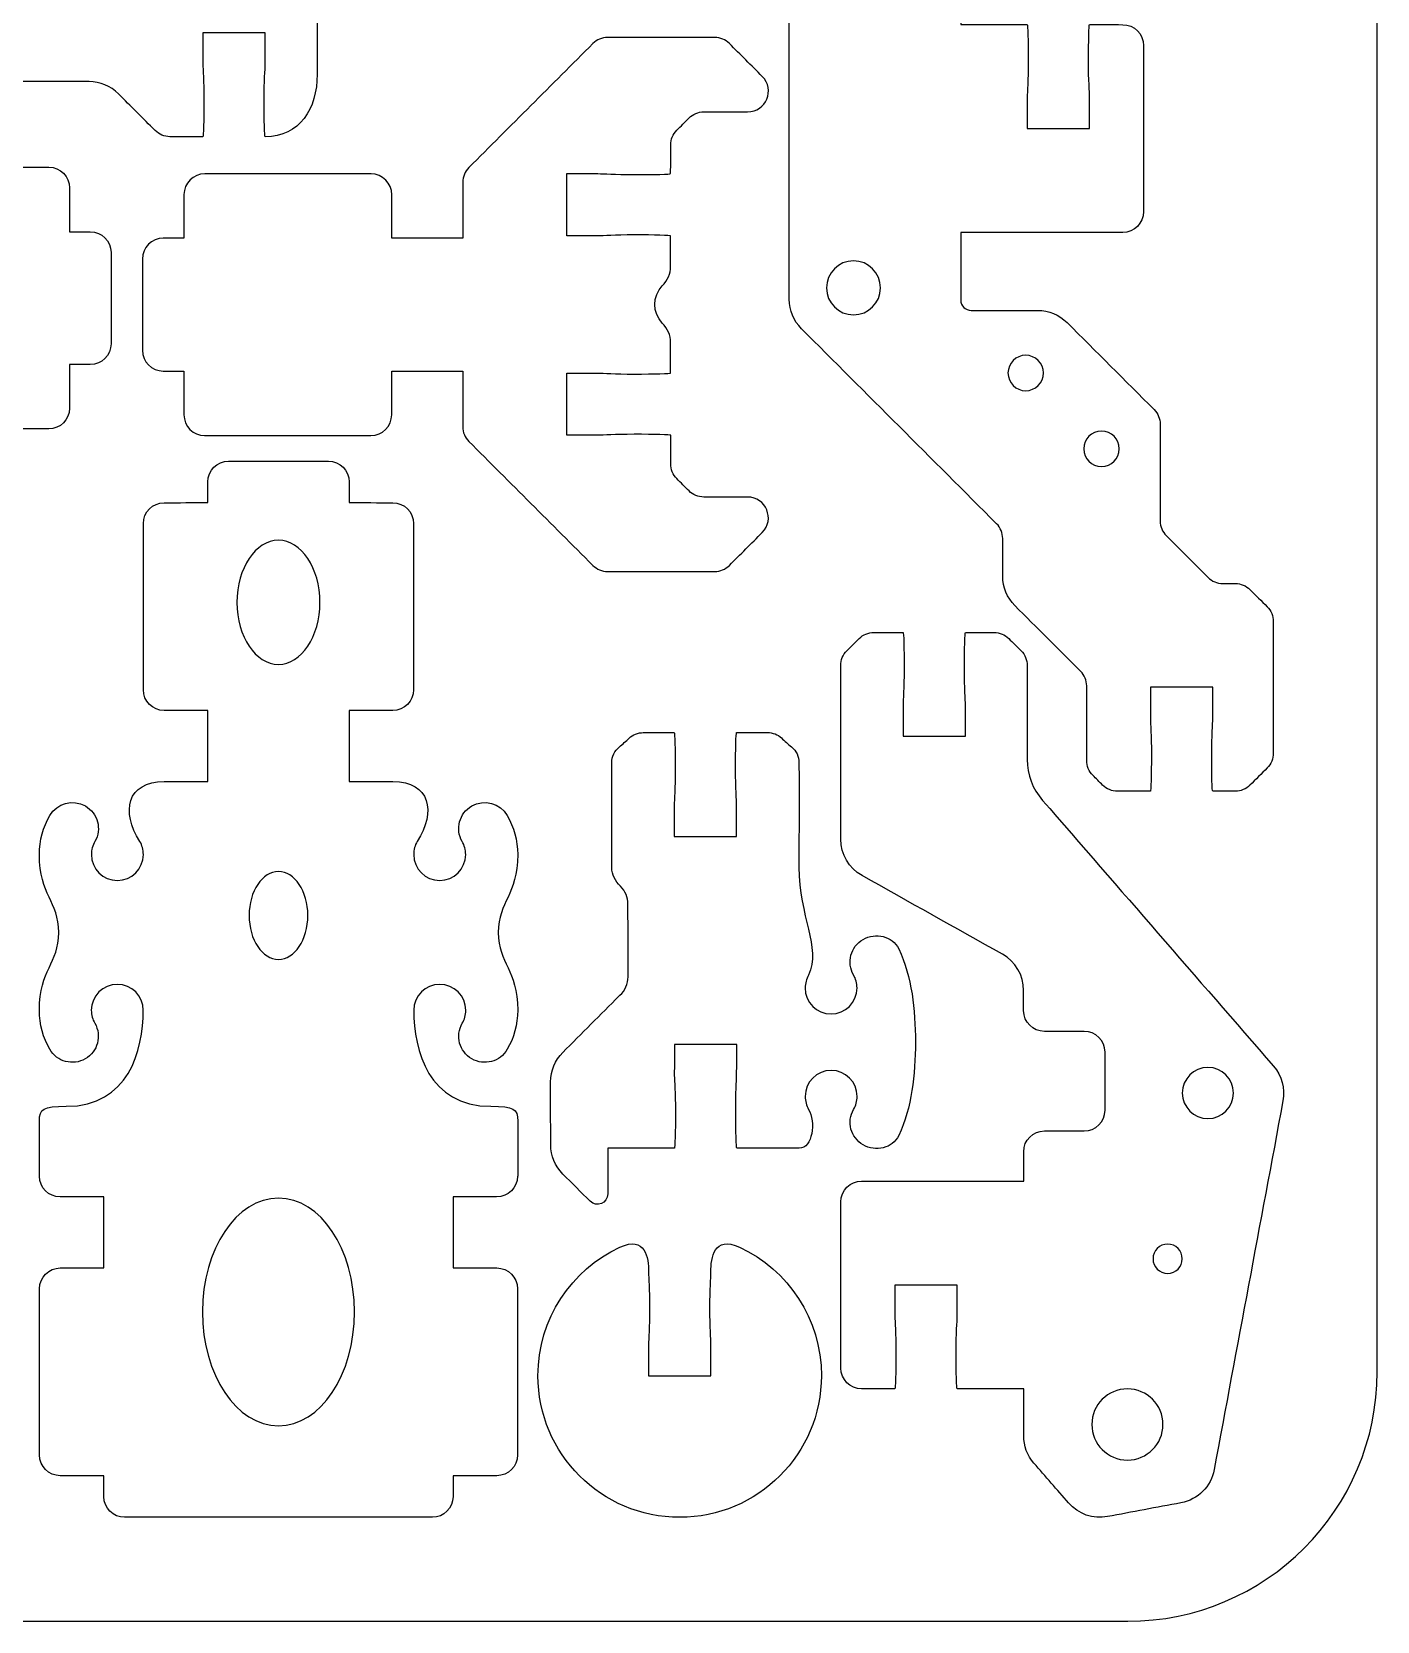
# Model space of a CAD drawing. Extents: x 0 to 410, y 0 to 455.
# Drawn here: x 70.4 to 135.1, y 230 to 306.4 of the extents above; entities that cross this region are included whole.
import ezdxf

# ---------------------------------------------------------------- set-up
doc = ezdxf.new("R2010")
doc.units = 0
doc.header["$MEASUREMENT"] = 0
doc.layers.add('DEFAULT', color=18, linetype='CONTINUOUS')

msp = doc.modelspace()

# ---------------------------------------------------------------- linework, layer by layer
at = {"layer": 'DEFAULT', "color": 1}
for points, knots in [([(135.1, 437.95), (135.1, 372.617), (135.1, 307.283), (135.1, 241.95), (135.1, 235.323), (129.728, 229.95), (123.1, 229.95), (87.767, 229.95), (52.433, 229.95), (17.1, 229.95), (10.472, 229.95), (5.1, 235.323), (5.1, 241.95), (5.1, 307.283), (5.1, 372.617), (5.1, 437.95), (5.1, 444.577), (10.472, 449.95), (17.1, 449.95), (52.433, 449.95), (87.767, 449.95), (123.1, 449.95), (129.728, 449.95), (135.1, 444.577), (135.1, 437.95)], [0, 0, 0, 0, 555.591, 555.591, 555.591, 556.591, 556.591, 556.591, 857.063, 857.063, 857.063, 858.063, 858.063, 858.063, 1413.654, 1413.654, 1413.654, 1414.654, 1414.654, 1414.654, 1715.126, 1715.126, 1715.126, 1716.126, 1716.126, 1716.126, 1716.126]), ([(78.6, 304.887), (78.6, 305.387), (78.6, 305.887), (78.6, 306.387), (79.6, 306.387), (80.599, 306.387), (81.599, 306.387), (81.599, 305.887), (81.599, 305.387), (81.599, 304.887), (81.599, 304.602), (81.549, 304.104), (81.549, 303.138), (81.549, 302.171), (81.571, 301.388), (81.599, 301.388), (83.257, 301.388), (84.1, 302.732), (84.1, 304.39), (84.1, 305.89), (84.1, 307.391), (84.1, 308.891), (84.1, 310.271), (82.982, 311.389), (81.602, 311.389), (80.569, 311.389), (79.535, 311.389), (78.501, 311.389), (78.501, 312.529), (78.501, 313.668), (78.501, 314.807), (79.2, 314.807), (79.898, 314.807), (80.597, 314.807), (81.148, 314.807), (81.599, 315.258), (81.599, 315.809), (81.599, 318.474), (81.599, 321.139), (81.599, 323.803), (81.599, 324.357), (81.151, 324.805), (80.597, 324.805), (79.898, 324.806), (79.2, 324.808), (78.501, 324.809), (78.501, 325.14), (78.501, 325.472), (78.501, 325.804), (78.501, 326.357), (78.053, 326.805), (77.5, 326.805), (72.565, 326.805), (67.631, 326.805), (62.697, 326.805), (62.146, 326.805), (61.699, 326.358), (61.699, 325.807), (61.699, 325.474), (61.699, 325.142), (61.699, 324.809), (60.998, 324.808), (60.297, 324.806), (59.596, 324.805), (59.042, 324.805), (58.598, 324.357), (58.598, 323.803), (58.598, 321.138), (58.598, 318.472), (58.598, 315.806), (58.598, 315.254), (59.045, 314.807), (59.596, 314.807), (60.297, 314.807), (60.998, 314.807), (61.699, 314.807), (61.699, 313.668), (61.699, 312.529), (61.699, 311.389), (60.666, 311.389), (59.634, 311.389), (58.601, 311.389), (57.22, 311.389), (56.1, 310.269), (56.1, 308.888), (56.1, 307.389), (56.1, 305.889), (56.1, 304.39), (56.1, 302.732), (56.943, 301.388), (58.601, 301.388), (58.626, 301.388), (58.651, 302.171), (58.651, 303.138), (58.651, 304.104), (58.601, 304.602), (58.601, 304.887), (58.601, 305.387), (58.601, 305.887), (58.601, 306.387), (59.601, 306.387), (60.6, 306.387), (61.6, 306.387), (61.6, 305.887), (61.6, 305.387), (61.6, 304.887), (61.6, 304.602), (61.55, 304.104), (61.55, 303.138), (61.55, 302.171), (61.572, 301.388), (61.6, 301.388), (62.127, 301.388), (62.655, 301.388), (63.182, 301.388), (63.447, 301.388), (63.702, 301.493), (63.89, 301.681), (64.479, 302.271), (65.068, 302.861), (65.656, 303.451), (66.031, 303.826), (66.541, 304.037), (67.071, 304.037), (69.089, 304.037), (71.107, 304.037), (73.125, 304.037), (73.656, 304.037), (74.165, 303.826), (74.54, 303.451), (75.129, 302.861), (75.718, 302.271), (76.307, 301.681), (76.494, 301.493), (76.749, 301.388), (77.014, 301.388), (77.543, 301.388), (78.072, 301.388), (78.6, 301.388), (78.625, 301.388), (78.65, 302.171), (78.65, 303.138), (78.65, 304.104), (78.6, 304.602), (78.6, 304.887)], [1, 1, 1, 1, 5.25, 5.25, 5.25, 13.75, 13.75, 13.75, 18, 18, 18, 19, 19, 19, 20, 20, 20, 21, 21, 21, 33.76, 33.76, 33.76, 34.76, 34.76, 34.76, 43.55, 43.55, 43.55, 53.24, 53.24, 53.24, 59.18, 59.18, 59.18, 60.18, 60.18, 60.18, 82.84, 82.84, 82.84, 83.84, 83.84, 83.84, 89.780008, 89.780008, 89.780008, 92.600008, 92.600008, 92.600008, 93.600008, 93.600008, 93.600008, 135.560008, 135.560008, 135.560008, 136.560008, 136.560008, 136.560008, 139.390008, 139.390008, 139.390008, 145.350017, 145.350017, 145.350017, 146.350017, 146.350017, 146.350017, 169.020017, 169.020017, 169.020017, 170.020017, 170.020017, 170.020017, 175.980017, 175.980017, 175.980017, 185.670017, 185.670017, 185.670017, 194.450017, 194.450017, 194.450017, 195.450017, 195.450017, 195.450017, 208.200017, 208.200017, 208.200017, 209.200017, 209.200017, 209.200017, 210.200017, 210.200017, 210.200017, 211.200017, 211.200017, 211.200017, 215.450017, 215.450017, 215.450017, 223.950017, 223.950017, 223.950017, 228.200017, 228.200017, 228.200017, 229.200017, 229.200017, 229.200017, 230.200017, 230.200017, 230.200017, 234.685017, 234.685017, 234.685017, 235.685017, 235.685017, 235.685017, 242.773057, 242.773057, 242.773057, 243.773057, 243.773057, 243.773057, 260.932057, 260.932057, 260.932057, 261.932057, 261.932057, 261.932057, 269.020098, 269.020098, 269.020098, 270.020098, 270.020098, 270.020098, 274.515098, 274.515098, 274.515098, 275.515098, 275.515098, 275.515098, 276.515098, 276.515098, 276.515098, 276.515098]), ([(124.187, 274.891), (125.187, 274.891), (126.186, 274.891), (127.186, 274.891), (127.186, 274.391), (127.186, 273.891), (127.186, 273.391), (127.186, 273.106), (127.137, 272.605), (127.137, 271.638), (127.137, 270.671), (127.158, 269.888), (127.186, 269.888), (127.548, 269.888), (127.91, 269.888), (128.273, 269.888), (128.537, 269.888), (128.791, 269.998), (128.978, 270.181), (129.254, 270.459), (129.531, 270.736), (129.807, 271.014), (129.994, 271.197), (130.1, 271.455), (130.1, 271.719), (130.1, 273.832), (130.1, 275.945), (130.1, 278.059), (130.1, 278.33), (129.994, 278.581), (129.807, 278.771), (129.531, 279.045), (129.254, 279.319), (128.978, 279.593), (128.791, 279.78), (128.537, 279.886), (128.273, 279.886), (128.071, 279.886), (127.87, 279.886), (127.669, 279.886), (127.401, 279.886), (127.147, 279.992), (126.96, 280.182), (126.291, 280.851), (125.622, 281.52), (124.953, 282.19), (124.766, 282.373), (124.66, 282.631), (124.66, 282.895), (124.66, 284.446), (124.66, 285.997), (124.66, 287.548), (124.66, 287.813), (124.554, 288.063), (124.367, 288.254), (122.97, 289.651), (121.573, 291.048), (120.176, 292.445), (119.802, 292.819), (119.294, 293.027), (118.762, 293.027), (117.695, 293.027), (116.629, 293.027), (115.562, 293.027), (115.287, 293.027), (115.061, 293.249), (115.061, 293.528), (115.061, 294.611), (115.061, 295.694), (115.061, 296.777), (117.66, 296.777), (120.259, 296.777), (122.857, 296.777), (123.408, 296.777), (123.859, 297.229), (123.859, 297.782), (123.859, 300.446), (123.859, 303.109), (123.859, 305.773), (123.859, 306.33), (123.411, 306.778), (122.857, 306.778), (122.325, 306.779), (121.792, 306.781), (121.259, 306.782), (121.235, 306.782), (121.21, 305.999), (121.21, 305.032), (121.21, 304.062), (121.259, 303.564), (121.259, 303.282), (121.259, 302.782), (121.259, 302.283), (121.259, 301.783), (120.26, 301.783), (119.26, 301.783), (118.261, 301.783), (118.261, 302.283), (118.261, 302.782), (118.261, 303.282), (118.261, 303.564), (118.31, 304.062), (118.31, 305.032), (118.31, 305.999), (118.289, 306.782), (118.261, 306.782), (117.194, 306.782), (116.128, 306.782), (115.061, 306.782), (115.061, 307.254), (115.061, 307.727), (115.061, 308.2), (115.061, 308.75), (114.617, 309.202), (114.063, 309.202), (113.357, 309.202), (112.652, 309.202), (111.946, 309.202), (111.946, 309.569), (111.946, 309.936), (111.946, 310.302), (111.946, 310.853), (111.502, 311.297), (110.948, 311.297), (110.464, 311.297), (109.981, 311.297), (109.498, 311.297), (109.233, 311.297), (108.976, 311.191), (108.789, 311.008), (108.325, 310.546), (107.862, 310.084), (107.399, 309.622), (107.025, 309.244), (106.813, 308.736), (106.813, 308.2), (106.813, 303.322), (106.813, 298.444), (106.813, 293.567), (106.813, 293.03), (107.025, 292.522), (107.399, 292.149), (110.529, 289.019), (113.659, 285.89), (116.79, 282.761), (116.977, 282.571), (117.082, 282.32), (117.082, 282.056), (117.082, 281.45), (117.082, 280.844), (117.082, 280.239), (117.082, 279.706), (117.294, 279.198), (117.668, 278.824), (118.723, 277.77), (119.778, 276.717), (120.832, 275.663), (121.019, 275.473), (121.125, 275.222), (121.125, 274.958), (121.125, 273.761), (121.125, 272.563), (121.125, 271.366), (121.125, 271.102), (121.231, 270.844), (121.418, 270.661), (121.576, 270.501), (121.733, 270.341), (121.891, 270.181), (122.078, 269.998), (122.335, 269.888), (122.6, 269.888), (123.129, 269.888), (123.658, 269.888), (124.187, 269.888), (124.212, 269.888), (124.237, 270.671), (124.237, 271.638), (124.237, 272.605), (124.187, 273.106), (124.187, 273.391), (124.187, 273.891), (124.187, 274.391), (124.187, 274.891)], [4.25, 4.25, 4.25, 4.25, 12.75, 12.75, 12.75, 17, 17, 17, 18, 18, 18, 19, 19, 19, 22.08, 22.08, 22.08, 23.08, 23.08, 23.08, 26.41048, 26.41048, 26.41048, 27.41048, 27.41048, 27.41048, 45.38048, 45.38048, 45.38048, 46.38048, 46.38048, 46.38048, 49.68977, 49.68977, 49.68977, 50.68977, 50.68977, 50.68977, 52.39977, 52.39977, 52.39977, 53.39977, 53.39977, 53.39977, 61.446646, 61.446646, 61.446646, 62.446646, 62.446646, 62.446646, 75.636646, 75.636646, 75.636646, 76.636646, 76.636646, 76.636646, 93.437503, 93.437503, 93.437503, 94.437503, 94.437503, 94.437503, 103.507503, 103.507503, 103.507503, 104.507503, 104.507503, 104.507503, 113.717503, 113.717503, 113.717503, 135.817503, 135.817503, 135.817503, 136.817503, 136.817503, 136.817503, 159.467503, 159.467503, 159.467503, 160.467503, 160.467503, 160.467503, 164.997514, 164.997514, 164.997514, 165.997514, 165.997514, 165.997514, 166.997514, 166.997514, 166.997514, 171.247514, 171.247514, 171.247514, 179.747514, 179.747514, 179.747514, 183.997514, 183.997514, 183.997514, 184.997514, 184.997514, 184.997514, 185.997514, 185.997514, 185.997514, 195.067514, 195.067514, 195.067514, 199.087514, 199.087514, 199.087514, 200.087514, 200.087514, 200.087514, 206.087514, 206.087514, 206.087514, 209.207514, 209.207514, 209.207514, 210.207514, 210.207514, 210.207514, 214.317514, 214.317514, 214.317514, 215.317514, 215.317514, 215.317514, 220.882449, 220.882449, 220.882449, 221.882449, 221.882449, 221.882449, 263.362449, 263.362449, 263.362449, 264.362449, 264.362449, 264.362449, 302.001743, 302.001743, 302.001743, 303.001743, 303.001743, 303.001743, 308.151743, 308.151743, 308.151743, 309.151743, 309.151743, 309.151743, 321.83017, 321.83017, 321.83017, 322.83017, 322.83017, 322.83017, 333.01017, 333.01017, 333.01017, 334.01017, 334.01017, 334.01017, 335.91941, 335.91941, 335.91941, 336.91941, 336.91941, 336.91941, 341.41941, 341.41941, 341.41941, 342.41941, 342.41941, 342.41941, 343.41941, 343.41941, 343.41941, 347.66941, 347.66941, 347.66941, 347.66941]), ([(100.705, 294.211), (100.223, 293.71), (100.223, 292.917), (100.705, 292.416), (100.95, 292.16), (101.106, 291.832), (101.106, 291.477), (101.106, 290.99), (101.106, 290.502), (101.106, 290.015), (101.106, 289.987), (100.322, 289.965), (99.356, 289.965), (98.389, 289.965), (97.892, 290.015), (97.606, 290.015), (97.106, 290.015), (96.607, 290.015), (96.107, 290.015), (96.107, 289.016), (96.107, 288.016), (96.107, 287.017), (96.607, 287.017), (97.106, 287.017), (97.606, 287.017), (97.892, 287.017), (98.389, 287.066), (99.356, 287.066), (100.322, 287.066), (101.106, 287.041), (101.109, 287.017), (101.109, 286.558), (101.109, 286.1), (101.109, 285.641), (101.109, 285.375), (101.215, 285.12), (101.402, 284.932), (101.598, 284.734), (101.795, 284.537), (101.991, 284.339), (102.178, 284.152), (102.432, 284.046), (102.7, 284.046), (103.402, 284.046), (104.104, 284.046), (104.805, 284.046), (105.696, 284.046), (106.142, 282.969), (105.512, 282.339), (104.985, 281.812), (104.459, 281.285), (103.932, 280.758), (103.744, 280.571), (103.49, 280.465), (103.224, 280.465), (101.506, 280.465), (99.788, 280.465), (98.07, 280.465), (97.805, 280.465), (97.55, 280.571), (97.363, 280.758), (95.374, 282.747), (93.386, 284.735), (91.398, 286.723), (91.21, 286.911), (91.105, 287.166), (91.105, 287.431), (91.106, 288.323), (91.107, 289.215), (91.108, 290.107), (89.968, 290.107), (88.829, 290.107), (87.689, 290.107), (87.688, 289.406), (87.687, 288.705), (87.686, 288.004), (87.686, 287.454), (87.238, 287.006), (86.688, 287.006), (84.021, 287.006), (81.354, 287.006), (78.687, 287.006), (78.136, 287.006), (77.689, 287.453), (77.689, 288.004), (77.689, 288.705), (77.689, 289.406), (77.689, 290.107), (77.357, 290.108), (77.025, 290.109), (76.694, 290.11), (76.14, 290.11), (75.692, 290.558), (75.692, 291.108), (75.692, 292.573), (75.692, 294.037), (75.692, 295.501), (75.692, 296.054), (76.14, 296.502), (76.693, 296.502), (77.025, 296.502), (77.357, 296.502), (77.689, 296.502), (77.69, 297.201), (77.691, 297.899), (77.692, 298.598), (77.692, 299.152), (78.14, 299.6), (78.694, 299.6), (81.36, 299.599), (84.025, 299.598), (86.691, 299.597), (87.241, 299.597), (87.689, 299.148), (87.689, 298.595), (87.689, 297.896), (87.689, 297.198), (87.689, 296.499), (88.829, 296.499), (89.968, 296.499), (91.108, 296.499), (91.108, 297.398), (91.108, 298.297), (91.108, 299.196), (91.108, 299.461), (91.213, 299.716), (91.401, 299.904), (93.389, 301.892), (95.378, 303.88), (97.366, 305.869), (97.554, 306.056), (97.808, 306.162), (98.073, 306.162), (99.792, 306.162), (101.51, 306.162), (103.228, 306.162), (103.493, 306.162), (103.748, 306.056), (103.935, 305.869), (104.462, 305.342), (104.989, 304.815), (105.516, 304.288), (106.146, 303.658), (105.699, 302.581), (104.809, 302.581), (104.106, 302.581), (103.403, 302.581), (102.7, 302.581), (102.432, 302.581), (102.178, 302.475), (101.991, 302.288), (101.795, 302.091), (101.598, 301.893), (101.402, 301.695), (101.215, 301.508), (101.109, 301.254), (101.109, 300.986), (101.109, 300.528), (101.109, 300.069), (101.106, 299.61), (101.106, 299.582), (100.322, 299.561), (99.356, 299.561), (98.389, 299.561), (97.892, 299.61), (97.606, 299.61), (97.106, 299.61), (96.607, 299.61), (96.107, 299.61), (96.107, 298.611), (96.107, 297.611), (96.107, 296.612), (96.607, 296.612), (97.106, 296.612), (97.606, 296.612), (97.892, 296.612), (98.389, 296.661), (99.356, 296.661), (100.322, 296.661), (101.106, 296.637), (101.106, 296.612), (101.106, 296.124), (101.106, 295.637), (101.106, 295.15), (101.106, 294.795), (100.95, 294.467), (100.705, 294.211)], [1, 1, 1, 1, 2, 2, 2, 3, 3, 3, 7.144, 7.144, 7.144, 8.144, 8.144, 8.144, 9.144, 9.144, 9.144, 13.394, 13.394, 13.394, 21.894, 21.894, 21.894, 26.144, 26.144, 26.144, 27.144, 27.144, 27.144, 28.154, 28.154, 28.154, 32.052, 32.052, 32.052, 33.052, 33.052, 33.052, 35.420818, 35.420818, 35.420818, 36.420818, 36.420818, 36.420818, 42.387818, 42.387818, 42.387818, 43.387818, 43.387818, 43.387818, 49.723495, 49.723495, 49.723495, 50.723495, 50.723495, 50.723495, 65.335495, 65.335495, 65.335495, 66.335495, 66.335495, 66.335495, 90.247018, 90.247018, 90.247018, 91.247018, 91.247018, 91.247018, 98.831022, 98.831022, 98.831022, 108.521022, 108.521022, 108.521022, 114.481031, 114.481031, 114.481031, 115.481031, 115.481031, 115.481031, 138.160031, 138.160031, 138.160031, 139.160031, 139.160031, 139.160031, 145.119031, 145.119031, 145.119031, 147.939048, 147.939048, 147.939048, 148.939048, 148.939048, 148.939048, 161.390048, 161.390048, 161.390048, 162.390048, 162.390048, 162.390048, 165.211048, 165.211048, 165.211048, 171.151057, 171.151057, 171.151057, 172.151057, 172.151057, 172.151057, 194.820059, 194.820059, 194.820059, 195.820059, 195.820059, 195.820059, 201.760059, 201.760059, 201.760059, 211.450059, 211.450059, 211.450059, 219.095059, 219.095059, 219.095059, 220.095059, 220.095059, 220.095059, 244.007996, 244.007996, 244.007996, 245.007996, 245.007996, 245.007996, 259.618996, 259.618996, 259.618996, 260.618996, 260.618996, 260.618996, 266.954672, 266.954672, 266.954672, 267.954672, 267.954672, 267.954672, 273.931672, 273.931672, 273.931672, 274.931672, 274.931672, 274.931672, 277.3012, 277.3012, 277.3012, 278.3012, 278.3012, 278.3012, 282.2112, 282.2112, 282.2112, 283.2112, 283.2112, 283.2112, 284.2112, 284.2112, 284.2112, 288.4612, 288.4612, 288.4612, 296.9612, 296.9612, 296.9612, 301.2112, 301.2112, 301.2112, 302.2112, 302.2112, 302.2112, 303.2112, 303.2112, 303.2112, 307.3552, 307.3552, 307.3552, 308.3552, 308.3552, 308.3552, 308.3552]), ([(73.183, 296.813), (72.852, 296.814), (72.52, 296.816), (72.189, 296.817), (72.189, 297.518), (72.189, 298.218), (72.189, 298.919), (72.189, 299.471), (71.742, 299.918), (71.19, 299.918), (68.523, 299.918), (65.856, 299.918), (63.189, 299.918), (62.639, 299.918), (62.191, 299.47), (62.191, 298.919), (62.19, 298.218), (62.188, 297.518), (62.187, 296.817), (59.311, 296.817), (56.435, 296.817), (53.558, 296.817), (53.558, 297.376), (53.558, 297.935), (53.558, 298.494), (53.558, 299.047), (53.111, 299.494), (52.558, 299.494), (52.293, 299.494), (52.027, 299.494), (51.762, 299.494), (51.496, 299.494), (51.242, 299.389), (51.054, 299.201), (50.524, 298.673), (49.995, 298.146), (49.466, 297.618), (49.078, 297.229), (48.443, 297.229), (48.055, 297.618), (46.208, 299.465), (44.361, 301.312), (42.514, 303.159), (41.763, 303.909), (40.745, 304.331), (39.684, 304.331), (38.307, 304.331), (36.93, 304.331), (35.553, 304.331), (34.664, 304.331), (34.216, 303.255), (34.843, 302.623), (35.055, 302.412), (35.267, 302.2), (35.478, 301.988), (35.662, 301.801), (35.768, 301.551), (35.768, 301.286), (35.768, 300.827), (35.768, 300.367), (35.768, 299.907), (35.838, 299.882), (36.593, 299.861), (37.514, 299.861), (38.481, 299.861), (38.978, 299.911), (39.264, 299.911), (39.764, 299.909), (40.263, 299.908), (40.763, 299.907), (40.763, 298.908), (40.763, 297.908), (40.763, 296.908), (40.263, 296.908), (39.764, 296.908), (39.264, 296.908), (38.978, 296.908), (38.481, 296.958), (37.514, 296.958), (36.547, 296.961), (35.764, 296.94), (35.768, 296.908), (35.768, 296.422), (35.768, 295.935), (35.768, 295.448), (35.768, 295.095), (35.923, 294.764), (36.17, 294.51), (36.65, 294.009), (36.65, 293.215), (36.17, 292.714), (35.923, 292.46), (35.768, 292.128), (35.768, 291.776), (35.768, 291.288), (35.768, 290.799), (35.768, 290.311), (35.838, 290.287), (36.593, 290.266), (37.514, 290.266), (38.481, 290.262), (38.978, 290.311), (39.264, 290.311), (39.764, 290.311), (40.263, 290.311), (40.763, 290.311), (40.763, 289.312), (40.763, 288.312), (40.763, 287.313), (40.263, 287.313), (39.764, 287.313), (39.264, 287.313), (38.978, 287.313), (38.481, 287.362), (37.514, 287.362), (36.547, 287.362), (35.764, 287.341), (35.764, 287.313), (35.764, 286.854), (35.764, 286.396), (35.764, 285.937), (35.764, 285.672), (35.658, 285.422), (35.475, 285.235), (35.264, 285.025), (35.054, 284.814), (34.843, 284.604), (34.216, 283.972), (34.66, 282.896), (35.553, 282.896), (36.93, 282.896), (38.307, 282.896), (39.684, 282.896), (40.742, 282.896), (41.758, 283.316), (42.509, 284.067), (44.357, 285.914), (46.204, 287.76), (48.051, 289.606), (48.44, 289.994), (49.075, 289.994), (49.463, 289.606), (49.992, 289.077), (50.522, 288.549), (51.052, 288.02), (51.239, 287.834), (51.492, 287.729), (51.756, 287.729), (52.023, 287.729), (52.291, 287.729), (52.558, 287.729), (53.111, 287.729), (53.558, 288.177), (53.558, 288.729), (53.558, 289.288), (53.558, 289.848), (53.558, 290.407), (55.295, 290.407), (57.032, 290.407), (58.769, 290.407), (58.769, 290.413), (58.769, 290.418), (58.769, 290.424), (59.908, 290.424), (61.048, 290.424), (62.187, 290.424), (62.187, 289.726), (62.187, 289.027), (62.187, 288.329), (62.187, 287.775), (62.635, 287.327), (63.186, 287.327), (65.851, 287.326), (68.517, 287.325), (71.183, 287.323), (71.737, 287.323), (72.185, 287.771), (72.185, 288.325), (72.186, 289.024), (72.187, 289.722), (72.189, 290.421), (72.52, 290.421), (72.852, 290.421), (73.183, 290.421), (73.734, 290.421), (74.185, 290.872), (74.185, 291.423), (74.185, 292.887), (74.185, 294.351), (74.185, 295.815), (74.185, 296.365), (73.737, 296.813), (73.183, 296.813)], [0, 0, 0, 0, 2.820018, 2.820018, 2.820018, 8.780018, 8.780018, 8.780018, 9.780018, 9.780018, 9.780018, 32.460018, 32.460018, 32.460018, 33.460018, 33.460018, 33.460018, 39.420026, 39.420026, 39.420026, 63.880026, 63.880026, 63.880026, 68.635026, 68.635026, 68.635026, 69.635026, 69.635026, 69.635026, 71.893026, 71.893026, 71.893026, 72.893026, 72.893026, 72.893026, 79.24992, 79.24992, 79.24992, 80.24992, 80.24992, 80.24992, 102.462972, 102.462972, 102.462972, 103.462972, 103.462972, 103.462972, 115.172972, 115.172972, 115.172972, 116.172972, 116.172972, 116.172972, 118.718557, 118.718557, 118.718557, 119.718557, 119.718557, 119.718557, 123.628557, 123.628557, 123.628557, 124.628557, 124.628557, 124.628557, 125.628557, 125.628557, 125.628557, 129.878569, 129.878569, 129.878569, 138.378569, 138.378569, 138.378569, 142.628569, 142.628569, 142.628569, 143.628569, 143.628569, 143.628569, 144.642711, 144.642711, 144.642711, 148.782711, 148.782711, 148.782711, 149.782711, 149.782711, 149.782711, 150.782711, 150.782711, 150.782711, 151.782711, 151.782711, 151.782711, 155.932711, 155.932711, 155.932711, 156.932711, 156.932711, 156.932711, 157.932711, 157.932711, 157.932711, 162.182711, 162.182711, 162.182711, 170.682711, 170.682711, 170.682711, 174.932711, 174.932711, 174.932711, 175.932711, 175.932711, 175.932711, 176.932711, 176.932711, 176.932711, 180.832711, 180.832711, 180.832711, 181.832711, 181.832711, 181.832711, 184.364153, 184.364153, 184.364153, 185.364153, 185.364153, 185.364153, 197.074153, 197.074153, 197.074153, 198.074153, 198.074153, 198.074153, 220.284378, 220.284378, 220.284378, 221.284378, 221.284378, 221.284378, 227.648343, 227.648343, 227.648343, 228.648343, 228.648343, 228.648343, 230.923343, 230.923343, 230.923343, 231.923343, 231.923343, 231.923343, 236.678343, 236.678343, 236.678343, 251.448343, 251.448343, 251.448343, 251.498343, 251.498343, 251.498343, 261.188343, 261.188343, 261.188343, 267.128343, 267.128343, 267.128343, 268.128343, 268.128343, 268.128343, 290.798345, 290.798345, 290.798345, 291.798345, 291.798345, 291.798345, 297.738354, 297.738354, 297.738354, 300.558354, 300.558354, 300.558354, 301.558354, 301.558354, 301.558354, 314.008354, 314.008354, 314.008354, 315.008354, 315.008354, 315.008354, 315.008354]), ([(109.903, 292.815), (109.187, 292.815), (108.605, 293.394), (108.605, 294.11), (108.605, 294.83), (109.187, 295.412), (109.903, 295.412), (110.623, 295.412), (111.205, 294.83), (111.205, 294.11), (111.205, 293.394), (110.623, 292.815), (109.903, 292.815)], [1, 1, 1, 1, 2, 2, 2, 3, 3, 3, 4, 4, 4, 5, 5, 5, 5]), ([(118.19, 289.164), (117.717, 289.164), (117.336, 289.545), (117.336, 290.018), (117.336, 290.487), (117.717, 290.868), (118.19, 290.868), (118.659, 290.868), (119.04, 290.487), (119.04, 290.018), (119.04, 289.545), (118.659, 289.164), (118.19, 289.164)], [1, 1, 1, 1, 2, 2, 2, 3, 3, 3, 4, 4, 4, 5, 5, 5, 5]), ([(121.838, 285.516), (121.365, 285.516), (120.984, 285.897), (120.984, 286.37), (120.984, 286.839), (121.365, 287.22), (121.838, 287.22), (122.307, 287.22), (122.688, 286.839), (122.688, 286.37), (122.688, 285.897), (122.307, 285.516), (121.838, 285.516)], [1, 1, 1, 1, 2, 2, 2, 3, 3, 3, 4, 4, 4, 5, 5, 5, 5]), ([(78.839, 284.773), (78.839, 284.441), (78.839, 284.11), (78.839, 283.778), (78.138, 283.777), (77.437, 283.776), (76.736, 283.774), (76.183, 283.774), (75.738, 283.326), (75.738, 282.772), (75.738, 280.107), (75.738, 277.441), (75.738, 274.775), (75.738, 274.225), (76.186, 273.777), (76.736, 273.777), (77.437, 273.777), (78.138, 273.777), (78.839, 273.777), (78.839, 272.637), (78.839, 271.498), (78.839, 270.358), (78.139, 270.358), (77.44, 270.358), (76.74, 270.358), (74.951, 270.358), (74.648, 268.901), (75.569, 267.469), (75.682, 267.289), (75.738, 267.074), (75.738, 266.845), (75.738, 266.157), (75.177, 265.596), (74.486, 265.596), (73.798, 265.596), (73.237, 266.157), (73.237, 266.845), (73.237, 267.074), (73.297, 267.286), (73.406, 267.469), (73.752, 268.065), (73.544, 268.834), (72.948, 269.18), (72.348, 269.522), (71.586, 269.318), (71.24, 268.721), (70.919, 268.171), (70.736, 267.529), (70.736, 266.845), (70.736, 264.862), (71.667, 264.615), (71.667, 263.095), (71.667, 261.578), (70.736, 261.331), (70.736, 259.348), (70.736, 258.664), (70.919, 258.022), (71.237, 257.471), (71.582, 256.872), (72.348, 256.667), (72.944, 257.013), (73.544, 257.358), (73.748, 258.124), (73.403, 258.724), (73.293, 258.907), (73.233, 259.119), (73.233, 259.348), (73.233, 260.036), (73.794, 260.597), (74.486, 260.597), (75.174, 260.597), (75.734, 260.036), (75.734, 259.348), (75.734, 257.411), (75.018, 254.727), (72.027, 254.727), (70.916, 254.727), (70.736, 254.61), (70.736, 254.021), (70.736, 253.136), (70.736, 252.25), (70.736, 251.365), (70.736, 250.814), (71.184, 250.366), (71.734, 250.366), (72.435, 250.366), (73.136, 250.366), (73.837, 250.366), (73.837, 249.227), (73.837, 248.087), (73.837, 246.948), (73.138, 246.948), (72.44, 246.948), (71.741, 246.948), (71.191, 246.948), (70.739, 246.496), (70.739, 245.946), (70.739, 243.281), (70.739, 240.617), (70.739, 237.952), (70.739, 237.398), (71.187, 236.95), (71.741, 236.95), (72.44, 236.949), (73.138, 236.948), (73.837, 236.947), (73.837, 236.615), (73.837, 236.283), (73.837, 235.952), (73.837, 235.398), (74.285, 234.95), (74.838, 234.95), (79.773, 234.95), (84.707, 234.95), (89.641, 234.95), (90.191, 234.95), (90.639, 235.398), (90.639, 235.952), (90.639, 236.283), (90.639, 236.615), (90.639, 236.947), (91.34, 236.948), (92.041, 236.949), (92.742, 236.95), (93.296, 236.95), (93.74, 237.398), (93.74, 237.952), (93.74, 240.618), (93.74, 243.284), (93.74, 245.95), (93.74, 246.5), (93.292, 246.948), (92.742, 246.948), (92.041, 246.948), (91.34, 246.948), (90.639, 246.948), (90.639, 248.087), (90.639, 249.227), (90.639, 250.366), (91.338, 250.366), (92.036, 250.366), (92.735, 250.366), (93.289, 250.366), (93.737, 250.811), (93.737, 251.365), (93.74, 251.365), (93.744, 251.365), (93.747, 251.365), (93.747, 252.25), (93.747, 253.136), (93.747, 254.021), (93.747, 254.61), (93.564, 254.727), (92.453, 254.727), (89.461, 254.727), (88.748, 257.411), (88.748, 259.348), (88.748, 260.036), (89.309, 260.597), (89.997, 260.597), (90.689, 260.597), (91.25, 260.036), (91.25, 259.348), (91.25, 259.119), (91.19, 258.907), (91.08, 258.724), (90.735, 258.124), (90.939, 257.358), (91.539, 257.013), (92.135, 256.667), (92.901, 256.872), (93.246, 257.471), (93.564, 258.022), (93.747, 258.664), (93.747, 259.348), (93.747, 261.331), (92.816, 261.578), (92.816, 263.095), (92.816, 264.615), (93.747, 264.862), (93.747, 266.845), (93.747, 267.529), (93.564, 268.171), (93.243, 268.721), (92.897, 269.318), (92.135, 269.522), (91.535, 269.18), (90.939, 268.834), (90.731, 268.065), (91.077, 267.469), (91.186, 267.286), (91.246, 267.074), (91.246, 266.845), (91.246, 266.157), (90.685, 265.596), (89.997, 265.596), (89.306, 265.596), (88.745, 266.157), (88.745, 266.845), (88.745, 267.074), (88.798, 267.289), (88.914, 267.469), (89.831, 268.901), (89.528, 270.358), (87.743, 270.358), (87.042, 270.358), (86.341, 270.358), (85.64, 270.358), (85.64, 271.498), (85.64, 272.637), (85.64, 273.777), (86.339, 273.777), (87.037, 273.777), (87.736, 273.777), (88.29, 273.777), (88.738, 274.225), (88.738, 274.775), (88.738, 277.441), (88.738, 280.107), (88.738, 282.772), (88.738, 283.326), (88.29, 283.774), (87.736, 283.774), (87.037, 283.776), (86.339, 283.777), (85.64, 283.778), (85.64, 284.11), (85.64, 284.441), (85.64, 284.773), (85.64, 285.327), (85.192, 285.775), (84.639, 285.775), (83.038, 285.775), (81.438, 285.775), (79.837, 285.775), (79.287, 285.775), (78.839, 285.327), (78.839, 284.773)], [1, 1, 1, 1, 3.82, 3.82, 3.82, 9.780008, 9.780008, 9.780008, 10.780008, 10.780008, 10.780008, 33.450008, 33.450008, 33.450008, 34.450008, 34.450008, 34.450008, 40.410008, 40.410008, 40.410008, 50.100008, 50.100008, 50.100008, 56.050008, 56.050008, 56.050008, 57.050008, 57.050008, 57.050008, 58.050008, 58.050008, 58.050008, 59.050008, 59.050008, 59.050008, 60.050008, 60.050008, 60.050008, 61.050008, 61.050008, 61.050008, 62.050008, 62.050008, 62.050008, 63.050008, 63.050008, 63.050008, 64.050008, 64.050008, 64.050008, 65.050008, 65.050008, 65.050008, 66.050008, 66.050008, 66.050008, 67.050008, 67.050008, 67.050008, 68.050008, 68.050008, 68.050008, 69.050008, 69.050008, 69.050008, 70.050008, 70.050008, 70.050008, 71.050008, 71.050008, 71.050008, 72.050008, 72.050008, 72.050008, 73.050008, 73.050008, 73.050008, 74.050008, 74.050008, 74.050008, 81.580008, 81.580008, 81.580008, 82.580008, 82.580008, 82.580008, 88.540008, 88.540008, 88.540008, 98.230008, 98.230008, 98.230008, 104.170008, 104.170008, 104.170008, 105.170008, 105.170008, 105.170008, 127.830008, 127.830008, 127.830008, 128.830008, 128.830008, 128.830008, 134.770017, 134.770017, 134.770017, 137.590017, 137.590017, 137.590017, 138.590017, 138.590017, 138.590017, 180.550017, 180.550017, 180.550017, 181.550017, 181.550017, 181.550017, 184.370017, 184.370017, 184.370017, 190.330025, 190.330025, 190.330025, 191.330025, 191.330025, 191.330025, 214.000025, 214.000025, 214.000025, 215.000025, 215.000025, 215.000025, 220.960025, 220.960025, 220.960025, 230.650025, 230.650025, 230.650025, 236.590025, 236.590025, 236.590025, 237.590025, 237.590025, 237.590025, 237.620025, 237.620025, 237.620025, 245.150025, 245.150025, 245.150025, 246.150025, 246.150025, 246.150025, 247.150025, 247.150025, 247.150025, 248.150025, 248.150025, 248.150025, 249.150025, 249.150025, 249.150025, 250.150025, 250.150025, 250.150025, 251.150025, 251.150025, 251.150025, 252.150025, 252.150025, 252.150025, 253.150025, 253.150025, 253.150025, 254.150025, 254.150025, 254.150025, 255.150025, 255.150025, 255.150025, 256.150025, 256.150025, 256.150025, 257.150025, 257.150025, 257.150025, 258.150025, 258.150025, 258.150025, 259.150025, 259.150025, 259.150025, 260.150025, 260.150025, 260.150025, 261.150025, 261.150025, 261.150025, 262.150025, 262.150025, 262.150025, 263.150025, 263.150025, 263.150025, 269.110025, 269.110025, 269.110025, 278.800025, 278.800025, 278.800025, 284.740025, 284.740025, 284.740025, 285.740025, 285.740025, 285.740025, 308.410025, 308.410025, 308.410025, 309.410025, 309.410025, 309.410025, 315.350034, 315.350034, 315.350034, 318.170034, 318.170034, 318.170034, 319.170034, 319.170034, 319.170034, 332.780034, 332.780034, 332.780034, 333.780034, 333.780034, 333.780034, 333.780034]), ([(84.233, 278.977), (84.233, 277.329), (83.34, 275.992), (82.236, 275.992), (81.136, 275.992), (80.239, 277.329), (80.239, 278.977), (80.239, 280.628), (81.136, 281.965), (82.236, 281.965), (83.34, 281.965), (84.233, 280.628), (84.233, 278.977)], [1, 1, 1, 1, 2, 2, 2, 3, 3, 3, 4, 4, 4, 5, 5, 5, 5]), ([(115.29, 272.532), (114.291, 272.532), (113.291, 272.532), (112.292, 272.532), (112.292, 273.032), (112.292, 273.532), (112.292, 274.031), (112.292, 274.317), (112.341, 274.815), (112.341, 275.781), (112.341, 276.748), (112.316, 277.531), (112.292, 277.531), (111.821, 277.531), (111.351, 277.531), (110.881, 277.531), (110.616, 277.531), (110.363, 277.426), (110.176, 277.239), (109.979, 277.042), (109.783, 276.846), (109.586, 276.649), (109.395, 276.462), (109.29, 276.208), (109.29, 275.94), (109.29, 273.152), (109.29, 270.365), (109.29, 267.577), (109.29, 266.854), (109.681, 266.187), (110.313, 265.835), (112.563, 264.573), (114.814, 263.311), (117.065, 262.049), (117.696, 261.697), (118.088, 261.03), (118.088, 260.307), (118.088, 259.982), (118.088, 259.657), (118.088, 259.333), (118.088, 258.783), (118.536, 258.335), (119.09, 258.335), (119.727, 258.335), (120.364, 258.335), (121.002, 258.335), (121.556, 258.335), (122.004, 257.887), (122.004, 257.336), (122.004, 256.404), (122.004, 255.471), (122.004, 254.539), (122.004, 253.988), (121.556, 253.54), (121.002, 253.54), (120.364, 253.54), (119.727, 253.54), (119.09, 253.54), (118.538, 253.54), (118.091, 253.093), (118.091, 252.542), (118.091, 252.072), (118.091, 251.601), (118.091, 251.131), (115.493, 251.131), (112.894, 251.131), (110.295, 251.131), (109.744, 251.131), (109.293, 250.68), (109.293, 250.129), (109.293, 247.464), (109.293, 244.8), (109.293, 242.135), (109.293, 241.581), (109.741, 241.133), (110.295, 241.133), (110.828, 241.132), (111.36, 241.131), (111.893, 241.13), (111.918, 241.13), (111.942, 241.913), (111.942, 242.879), (111.942, 243.846), (111.893, 244.343), (111.893, 244.629), (111.893, 245.129), (111.893, 245.629), (111.893, 246.128), (112.893, 246.128), (113.892, 246.128), (114.892, 246.128), (114.892, 245.629), (114.892, 245.129), (114.892, 244.629), (114.892, 244.343), (114.842, 243.846), (114.842, 242.879), (114.842, 241.913), (114.863, 241.13), (114.892, 241.13), (115.958, 241.13), (117.025, 241.13), (118.091, 241.13), (118.091, 240.377), (118.091, 239.624), (118.091, 238.872), (118.091, 238.389), (118.268, 237.923), (118.582, 237.559), (119.138, 236.92), (119.694, 236.28), (120.25, 235.64), (120.716, 235.101), (121.432, 234.854), (122.131, 234.984), (123.307, 235.205), (124.483, 235.426), (125.658, 235.647), (126.47, 235.803), (127.105, 236.434), (127.253, 237.246), (128.357, 243.159), (129.461, 249.073), (130.566, 254.987), (130.679, 255.586), (130.509, 256.204), (130.111, 256.666), (126.406, 260.927), (122.701, 265.189), (118.997, 269.451), (118.522, 269.997), (118.261, 270.696), (118.261, 271.419), (118.261, 272.926), (118.261, 274.433), (118.261, 275.94), (118.261, 276.208), (118.155, 276.462), (117.968, 276.649), (117.77, 276.845), (117.573, 277.042), (117.375, 277.238), (117.187, 277.426), (116.931, 277.531), (116.665, 277.531), (116.207, 277.531), (115.749, 277.531), (115.29, 277.531), (115.262, 277.531), (115.241, 276.748), (115.241, 275.781), (115.241, 274.815), (115.29, 274.317), (115.29, 274.031), (115.29, 273.532), (115.29, 273.032), (115.29, 272.532)], [4.25, 4.25, 4.25, 4.25, 12.75, 12.75, 12.75, 17, 17, 17, 18, 18, 18, 19, 19, 19, 23, 23, 23, 24, 24, 24, 26.364565, 26.364565, 26.364565, 27.364565, 27.364565, 27.364565, 51.069565, 51.069565, 51.069565, 52.069565, 52.069565, 52.069565, 74.012047, 74.012047, 74.012047, 75.012047, 75.012047, 75.012047, 77.772047, 77.772047, 77.772047, 78.772047, 78.772047, 78.772047, 84.192047, 84.192047, 84.192047, 85.192047, 85.192047, 85.192047, 93.122047, 93.122047, 93.122047, 94.122047, 94.122047, 94.122047, 99.542047, 99.542047, 99.542047, 100.542047, 100.542047, 100.542047, 104.542047, 104.542047, 104.542047, 126.642047, 126.642047, 126.642047, 127.642047, 127.642047, 127.642047, 150.302047, 150.302047, 150.302047, 151.302047, 151.302047, 151.302047, 155.832058, 155.832058, 155.832058, 156.832058, 156.832058, 156.832058, 157.832058, 157.832058, 157.832058, 162.082058, 162.082058, 162.082058, 170.582058, 170.582058, 170.582058, 174.832058, 174.832058, 174.832058, 175.832058, 175.832058, 175.832058, 176.832058, 176.832058, 176.832058, 185.902058, 185.902058, 185.902058, 192.302058, 192.302058, 192.302058, 193.302058, 193.302058, 193.302058, 200.510837, 200.510837, 200.510837, 201.510837, 201.510837, 201.510837, 211.686023, 211.686023, 211.686023, 212.686023, 212.686023, 212.686023, 263.845149, 263.845149, 263.845149, 264.845149, 264.845149, 264.845149, 312.864308, 312.864308, 312.864308, 313.864308, 313.864308, 313.864308, 326.679308, 326.679308, 326.679308, 327.679308, 327.679308, 327.679308, 330.048126, 330.048126, 330.048126, 331.048126, 331.048126, 331.048126, 334.946126, 334.946126, 334.946126, 335.946126, 335.946126, 335.946126, 336.946126, 336.946126, 336.946126, 341.196126, 341.196126, 341.196126, 341.196126]), ([(98.083, 250.514), (98.083, 251.245), (98.083, 251.977), (98.083, 252.708), (99.151, 252.708), (100.219, 252.708), (101.287, 252.708), (101.315, 252.736), (101.336, 253.512), (101.336, 254.458), (101.336, 255.424), (101.287, 255.922), (101.283, 256.208), (101.284, 256.707), (101.285, 257.207), (101.287, 257.707), (102.286, 257.707), (103.286, 257.707), (104.285, 257.707), (104.284, 257.207), (104.283, 256.707), (104.282, 256.208), (104.282, 255.925), (104.232, 255.424), (104.236, 254.461), (104.236, 253.509), (104.261, 252.733), (104.285, 252.708), (105.285, 252.708), (106.284, 252.708), (107.284, 252.708), (107.947, 252.708), (108.091, 253.981), (107.746, 254.578), (107.64, 254.761), (107.577, 254.976), (107.577, 255.202), (107.577, 255.894), (108.138, 256.454), (108.826, 256.454), (109.517, 256.454), (110.078, 255.894), (110.078, 255.202), (110.078, 254.976), (110.017, 254.765), (109.909, 254.581), (109.559, 253.987), (109.768, 253.22), (110.367, 252.874), (110.964, 252.529), (111.784, 252.7), (112.078, 253.325), (112.713, 254.675), (112.882, 256.236), (112.882, 257.816), (112.882, 259.393), (112.715, 260.953), (112.078, 262.3), (111.783, 262.925), (110.963, 263.102), (110.364, 262.755), (109.767, 262.41), (109.559, 261.647), (109.905, 261.048), (110.011, 260.864), (110.074, 260.649), (110.074, 260.423), (110.074, 259.732), (109.513, 259.171), (108.826, 259.171), (108.134, 259.171), (107.573, 259.732), (107.573, 260.423), (107.573, 260.649), (107.655, 260.85), (107.742, 261.044), (108.347, 262.386), (107.28, 263.859), (107.28, 266.233), (107.28, 267.49), (107.288, 270.004), (107.28, 271.261), (107.279, 271.557), (107.15, 271.839), (106.921, 272.026), (106.755, 272.16), (106.592, 272.301), (106.437, 272.453), (106.261, 272.622), (106.014, 272.71), (105.76, 272.714), (105.266, 272.713), (104.772, 272.712), (104.278, 272.71), (104.25, 272.682), (104.229, 271.91), (104.229, 270.961), (104.229, 269.998), (104.282, 269.497), (104.278, 269.207), (104.279, 268.708), (104.281, 268.208), (104.282, 267.708), (103.282, 267.708), (102.283, 267.708), (101.283, 267.708), (101.282, 268.208), (101.281, 268.708), (101.28, 269.207), (101.283, 269.493), (101.329, 269.998), (101.329, 270.964), (101.329, 271.913), (101.304, 272.686), (101.28, 272.71), (100.783, 272.71), (100.287, 272.71), (99.791, 272.71), (99.537, 272.71), (99.29, 272.615), (99.106, 272.439), (98.958, 272.294), (98.8, 272.157), (98.641, 272.026), (98.408, 271.839), (98.274, 271.557), (98.277, 271.261), (98.277, 269.581), (98.277, 267.902), (98.277, 266.223), (98.277, 265.874), (98.447, 265.563), (98.694, 265.32), (98.923, 265.094), (99.054, 264.787), (99.054, 264.459), (99.055, 263.294), (99.056, 262.128), (99.057, 260.963), (99.057, 260.624), (98.912, 260.3), (98.669, 260.07), (98.657, 260.059), (98.646, 260.047), (98.63, 260.039), (97.726, 259.133), (96.822, 258.228), (95.917, 257.322), (95.543, 256.948), (95.332, 256.437), (95.332, 255.908), (95.333, 254.899), (95.334, 253.89), (95.335, 252.881), (95.335, 252.352), (95.547, 251.844), (95.921, 251.47), (96.358, 251.032), (96.796, 250.595), (97.233, 250.157), (97.547, 249.843), (98.083, 250.066), (98.083, 250.514)], [1, 1, 1, 1, 7.22, 7.22, 7.22, 16.3, 16.3, 16.3, 17.3, 17.3, 17.3, 18.3, 18.3, 18.3, 22.550012, 22.550012, 22.550012, 31.050012, 31.050012, 31.050012, 35.300024, 35.300024, 35.300024, 36.300024, 36.300024, 36.300024, 37.300024, 37.300024, 37.300024, 45.800024, 45.800024, 45.800024, 46.800024, 46.800024, 46.800024, 47.800024, 47.800024, 47.800024, 48.800024, 48.800024, 48.800024, 49.800024, 49.800024, 49.800024, 50.800024, 50.800024, 50.800024, 51.800024, 51.800024, 51.800024, 52.800024, 52.800024, 52.800024, 53.800024, 53.800024, 53.800024, 54.800024, 54.800024, 54.800024, 55.800024, 55.800024, 55.800024, 56.800024, 56.800024, 56.800024, 57.800024, 57.800024, 57.800024, 58.800024, 58.800024, 58.800024, 59.800024, 59.800024, 59.800024, 60.800024, 60.800024, 60.800024, 61.800024, 61.800024, 61.800024, 62.800024, 62.800024, 62.800024, 63.800024, 63.800024, 63.800024, 64.800024, 64.800024, 64.800024, 65.800024, 65.800024, 65.800024, 70.000035, 70.000035, 70.000035, 71.000035, 71.000035, 71.000035, 72.000035, 72.000035, 72.000035, 76.250047, 76.250047, 76.250047, 84.750047, 84.750047, 84.750047, 89.000059, 89.000059, 89.000059, 90.000059, 90.000059, 90.000059, 91.000059, 91.000059, 91.000059, 95.220059, 95.220059, 95.220059, 96.220059, 96.220059, 96.220059, 97.220059, 97.220059, 97.220059, 98.220059, 98.220059, 98.220059, 112.500059, 112.500059, 112.500059, 113.500059, 113.500059, 113.500059, 114.500059, 114.500059, 114.500059, 124.410064, 124.410064, 124.410064, 125.410064, 125.410064, 125.410064, 125.565628, 125.565628, 125.565628, 136.448003, 136.448003, 136.448003, 137.448003, 137.448003, 137.448003, 146.028009, 146.028009, 146.028009, 147.028009, 147.028009, 147.028009, 152.288883, 152.288883, 152.288883, 153.288883, 153.288883, 153.288883, 153.288883]), ([(83.651, 263.913), (83.651, 262.745), (83.019, 261.796), (82.236, 261.796), (81.457, 261.796), (80.825, 262.745), (80.825, 263.913), (80.825, 265.081), (81.457, 266.026), (82.236, 266.026), (83.019, 266.026), (83.651, 265.081), (83.651, 263.913)], [1, 1, 1, 1, 2, 2, 2, 3, 3, 3, 4, 4, 4, 5, 5, 5, 5]), ([(126.953, 256.599), (127.634, 256.599), (128.184, 256.049), (128.184, 255.368), (128.184, 254.687), (127.634, 254.137), (126.953, 254.137), (126.276, 254.137), (125.722, 254.687), (125.722, 255.368), (125.722, 256.049), (126.276, 256.599), (126.953, 256.599)], [1, 1, 1, 1, 2, 2, 2, 3, 3, 3, 4, 4, 4, 5, 5, 5, 5]), ([(85.898, 244.831), (85.898, 241.808), (84.261, 239.356), (82.24, 239.356), (80.218, 239.356), (78.578, 241.808), (78.578, 244.831), (78.578, 247.858), (80.218, 250.31), (82.24, 250.31), (84.261, 250.31), (85.898, 247.858), (85.898, 244.831)], [1, 1, 1, 1, 2, 2, 2, 3, 3, 3, 4, 4, 4, 5, 5, 5, 5]), ([(108.359, 241.766), (108.359, 244.503), (106.75, 246.86), (104.426, 247.946), (103.18, 248.528), (103.043, 247.421), (103.043, 246.768), (103.043, 246.415), (102.993, 245.985), (102.993, 245.018), (102.993, 244.052), (103.043, 243.554), (103.043, 243.268), (103.043, 242.767), (103.043, 242.267), (103.043, 241.766), (102.043, 241.766), (101.044, 241.766), (100.044, 241.766), (100.044, 242.267), (100.044, 242.767), (100.044, 243.268), (100.044, 243.554), (100.093, 244.052), (100.093, 245.018), (100.093, 245.985), (100.044, 246.415), (100.044, 246.768), (100.044, 247.421), (99.906, 248.528), (98.661, 247.946), (96.336, 246.863), (94.724, 244.503), (94.724, 241.766), (94.724, 238.001), (97.776, 234.95), (101.543, 234.95), (105.307, 234.95), (108.359, 238.001), (108.359, 241.766)], [1, 1, 1, 1, 2, 2, 2, 3, 3, 3, 4, 4, 4, 5, 5, 5, 9.26, 9.26, 9.26, 17.76, 17.76, 17.76, 22.02, 22.02, 22.02, 23.02, 23.02, 23.02, 24.02, 24.02, 24.02, 25.02, 25.02, 25.02, 26.02, 26.02, 26.02, 27.02, 27.02, 27.02, 28.02, 28.02, 28.02, 28.02]), ([(125.02, 248.097), (125.408, 248.097), (125.722, 247.779), (125.722, 247.391), (125.722, 247.003), (125.408, 246.686), (125.02, 246.686), (124.628, 246.686), (124.314, 247.003), (124.314, 247.391), (124.314, 247.779), (124.628, 248.097), (125.02, 248.097)], [1, 1, 1, 1, 2, 2, 2, 3, 3, 3, 4, 4, 4, 5, 5, 5, 5]), ([(123.083, 241.13), (124.029, 241.13), (124.794, 240.364), (124.794, 239.419), (124.794, 238.473), (124.029, 237.704), (123.083, 237.704), (122.138, 237.704), (121.372, 238.473), (121.372, 239.419), (121.372, 240.364), (122.138, 241.13), (123.083, 241.13)], [1, 1, 1, 1, 2, 2, 2, 3, 3, 3, 4, 4, 4, 5, 5, 5, 5])]:
    msp.add_open_spline(points, degree=3, knots=knots, dxfattribs=at)

doc.saveas('drawing.dxf')
